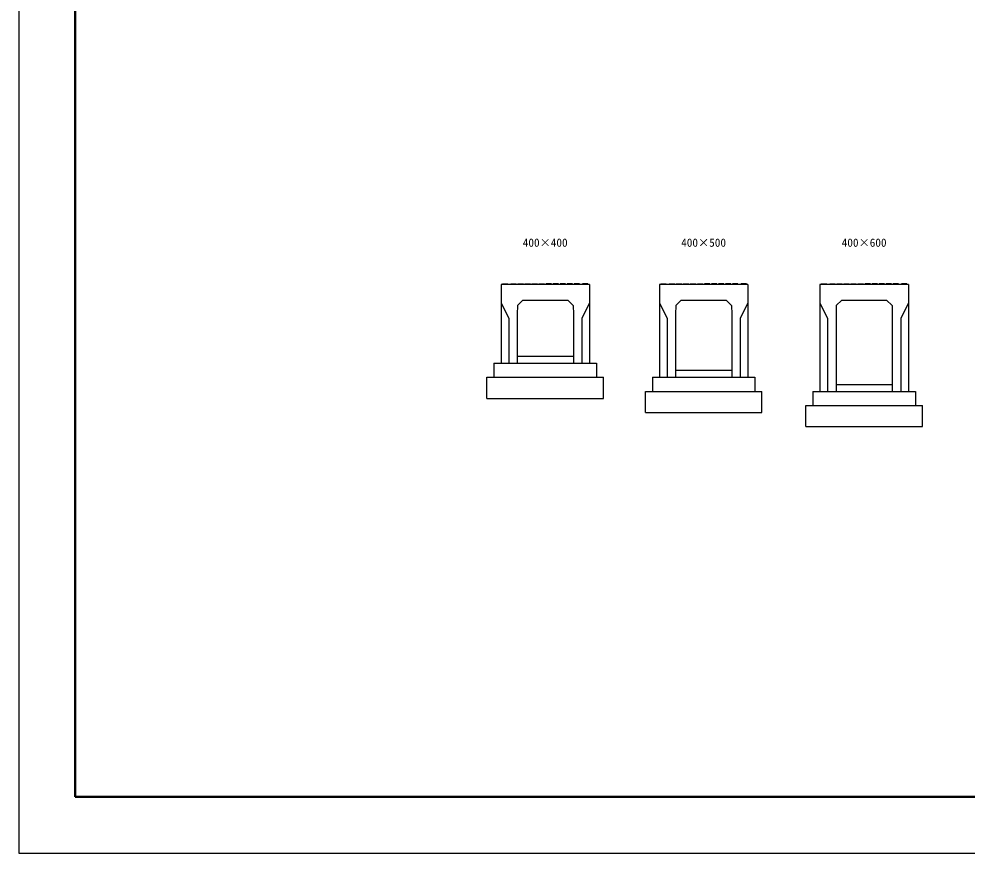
# Model space of a CAD drawing. Units: millimetres, scale not verified. Extents: x -16800 to 16800, y -5940 to 5940.
# Drawn here: x -16800 to -10052, y -5940 to 0 of the extents above; entities that cross this region are included whole.
import ezdxf
from ezdxf.enums import TextEntityAlignment as Align

# ---------------------------------------------------------------- set-up
doc = ezdxf.new("R2010")
doc.units = ezdxf.units.MM
doc.header["$LTSCALE"] = 20
for name, color, linetype, lineweight in [('0-1_Defpoints', 5, 'Continuous', 25), ('0-2_HATCH', 6, 'Continuous', 25), ('0-5_OUTLINE', 3, 'Continuous', 25), ('0-6_TXT', 7, 'Continuous', 25), ('0-7_WAKU', 3, 'Continuous', 25)]:
    doc.layers.add(name, color=color, linetype=linetype, lineweight=lineweight)
doc.styles.add('ＭＳ ゴシック', font='')
doc.styles.get('ＭＳ ゴシック').set_extended_font_data('MS Gothic')

msp = doc.modelspace()

# ---------------------------------------------------------------- linework, layer by layer
at = {"layer": '0-1_Defpoints'}
msp.add_lwpolyline([(-16800, -5940), (0, -5940), (0, 5940), (-16800, 5940)], close=True, dxfattribs=at)
at = {"layer": '0-2_HATCH'}
for p, q in [((-13357.94, -1885.63), (-13358.94, -1892.13)), ((-13357.94, -1885.63), (-13319.94, -1885.63)), ((-13319.94, -1885.63), (-13318.94, -1892.13)), ((-13297.94, -1885.63), (-13298.94, -1892.13)), ((-13297.94, -1885.63), (-13259.94, -1885.63)), ((-13259.94, -1885.63), (-13258.94, -1892.13)), ((-13247.94, -1885.63), (-13248.94, -1892.13)), ((-13247.94, -1885.63), (-13209.94, -1885.63)), ((-13209.94, -1885.63), (-13208.94, -1892.13)), ((-13197.94, -1885.63), (-13198.94, -1892.13)), ((-13197.94, -1885.63), (-13159.94, -1885.63)), ((-13159.94, -1885.63), (-13158.94, -1892.13)), ((-13147.94, -1885.63), (-13148.94, -1892.13)), ((-13147.94, -1885.63), (-13109.94, -1885.63)), ((-13109.94, -1885.63), (-13108.94, -1892.13)), ((-13097.94, -1885.63), (-13098.94, -1892.13)), ((-13097.94, -1885.63), (-13059.94, -1885.63)), ((-13059.94, -1885.63), (-13058.94, -1892.13)), ((-13047.94, -1885.63), (-13048.94, -1892.13)), ((-13009.94, -1885.63), (-13047.94, -1885.63)), ((-13009.94, -1885.63), (-13008.94, -1892.13)), ((-12997.94, -1885.63), (-12998.94, -1892.13)), ((-12959.94, -1885.63), (-12997.94, -1885.63)), ((-12959.94, -1885.63), (-12958.94, -1892.13)), ((-12947.94, -1885.63), (-12948.94, -1892.13)), ((-12909.94, -1885.63), (-12947.94, -1885.63)), ((-12909.94, -1885.63), (-12908.94, -1892.13)), ((-12897.94, -1885.63), (-12898.94, -1892.13)), ((-12859.94, -1885.63), (-12897.94, -1885.63)), ((-12859.94, -1885.63), (-12858.94, -1892.13)), ((-12847.94, -1885.63), (-12848.94, -1892.13)), ((-12809.94, -1885.63), (-12847.94, -1885.63)), ((-12809.94, -1885.63), (-12808.94, -1892.13)), ((-12787.94, -1885.63), (-12788.94, -1892.13)), ((-12749.94, -1885.63), (-12787.94, -1885.63)), ((-12749.94, -1885.63), (-12748.94, -1892.13)), ((-12230.44, -1885.63), (-12231.44, -1892.13)), ((-12230.44, -1885.63), (-12192.44, -1885.63)), ((-12192.44, -1885.63), (-12191.44, -1892.13)), ((-12170.44, -1885.63), (-12171.44, -1892.13)), ((-12170.44, -1885.63), (-12132.44, -1885.63)), ((-12132.44, -1885.63), (-12131.44, -1892.13)), ((-12120.44, -1885.63), (-12121.44, -1892.13)), ((-12120.44, -1885.63), (-12082.44, -1885.63)), ((-12082.44, -1885.63), (-12081.44, -1892.13)), ((-12070.44, -1885.63), (-12071.44, -1892.13)), ((-12070.44, -1885.63), (-12032.44, -1885.63)), ((-12032.44, -1885.63), (-12031.44, -1892.13)), ((-12020.44, -1885.63), (-12021.44, -1892.13)), ((-12020.44, -1885.63), (-11982.44, -1885.63)), ((-11982.44, -1885.63), (-11981.44, -1892.13)), ((-11970.44, -1885.63), (-11971.44, -1892.13)), ((-11970.44, -1885.63), (-11932.44, -1885.63)), ((-11932.44, -1885.63), (-11931.44, -1892.13)), ((-11920.44, -1885.63), (-11921.44, -1892.13)), ((-11882.44, -1885.63), (-11920.44, -1885.63)), ((-11882.44, -1885.63), (-11881.44, -1892.13)), ((-11870.44, -1885.63), (-11871.44, -1892.13)), ((-11832.44, -1885.63), (-11870.44, -1885.63)), ((-11832.44, -1885.63), (-11831.44, -1892.13)), ((-11820.44, -1885.63), (-11821.44, -1892.13)), ((-11782.44, -1885.63), (-11820.44, -1885.63)), ((-11782.44, -1885.63), (-11781.44, -1892.13)), ((-11770.44, -1885.63), (-11771.44, -1892.13)), ((-11732.44, -1885.63), (-11770.44, -1885.63)), ((-11732.44, -1885.63), (-11731.44, -1892.13)), ((-11720.44, -1885.63), (-11721.44, -1892.13)), ((-11682.44, -1885.63), (-11720.44, -1885.63)), ((-11682.44, -1885.63), (-11681.44, -1892.13)), ((-11660.44, -1885.63), (-11661.44, -1892.13)), ((-11622.44, -1885.63), (-11660.44, -1885.63)), ((-11622.44, -1885.63), (-11621.44, -1892.13)), ((-11087.94, -1885.63), (-11088.94, -1892.13)), ((-11087.94, -1885.63), (-11049.94, -1885.63)), ((-11049.94, -1885.63), (-11048.94, -1892.13)), ((-11027.94, -1885.63), (-11028.94, -1892.13)), ((-11027.94, -1885.63), (-10989.94, -1885.63)), ((-10989.94, -1885.63), (-10988.94, -1892.13)), ((-10977.94, -1885.63), (-10978.94, -1892.13)), ((-10977.94, -1885.63), (-10939.94, -1885.63)), ((-10939.94, -1885.63), (-10938.94, -1892.13)), ((-10927.94, -1885.63), (-10928.94, -1892.13)), ((-10927.94, -1885.63), (-10889.94, -1885.63)), ((-10889.94, -1885.63), (-10888.94, -1892.13)), ((-10877.94, -1885.63), (-10878.94, -1892.13)), ((-10877.94, -1885.63), (-10839.94, -1885.63)), ((-10839.94, -1885.63), (-10838.94, -1892.13)), ((-10827.94, -1885.63), (-10828.94, -1892.13)), ((-10827.94, -1885.63), (-10789.94, -1885.63)), ((-10789.94, -1885.63), (-10788.94, -1892.13)), ((-10777.94, -1885.63), (-10778.94, -1892.13)), ((-10739.94, -1885.63), (-10777.94, -1885.63)), ((-10739.94, -1885.63), (-10738.94, -1892.13)), ((-10727.94, -1885.63), (-10728.94, -1892.13)), ((-10689.94, -1885.63), (-10727.94, -1885.63)), ((-10689.94, -1885.63), (-10688.94, -1892.13)), ((-10677.94, -1885.63), (-10678.94, -1892.13)), ((-10639.94, -1885.63), (-10677.94, -1885.63)), ((-10639.94, -1885.63), (-10638.94, -1892.13)), ((-10627.94, -1885.63), (-10628.94, -1892.13)), ((-10589.94, -1885.63), (-10627.94, -1885.63)), ((-10589.94, -1885.63), (-10588.94, -1892.13)), ((-10577.94, -1885.63), (-10578.94, -1892.13)), ((-10539.94, -1885.63), (-10577.94, -1885.63)), ((-10539.94, -1885.63), (-10538.94, -1892.13)), ((-10517.94, -1885.63), (-10518.94, -1892.13)), ((-10479.94, -1885.63), (-10517.94, -1885.63)), ((-10479.94, -1885.63), (-10478.94, -1892.13))]:
    msp.add_line(p, q, dxfattribs=at)
at = {"layer": '0-5_OUTLINE'}
for p, q in [((-13368.94, -1892.13), (-13368.94, -2452.13)), ((-12738.94, -1892.13), (-13368.94, -1892.13)), ((-12738.94, -1892.13), (-12738.94, -2452.13)), ((-12241.44, -1892.13), (-12241.44, -2552.13)), ((-11611.44, -1892.13), (-12241.44, -1892.13)), ((-11611.44, -1892.13), (-11611.44, -2552.13)), ((-11098.94, -1892.13), (-11098.94, -2652.13)), ((-10468.94, -1892.13), (-11098.94, -1892.13)), ((-10468.94, -1892.13), (-10468.94, -2652.13)), ((-13368.94, -2022.13), (-13313.94, -2132.13)), ((-13213.94, -2002.13), (-12893.94, -2002.13)), ((-12893.94, -2002.13), (-12855.48, -2040.59)), ((-12738.94, -2022.13), (-12793.94, -2132.13)), ((-12241.44, -2022.13), (-12186.44, -2132.13)), ((-12086.44, -2002.13), (-12124.9, -2040.59)), ((-12086.44, -2002.13), (-11766.44, -2002.13)), ((-11611.44, -2022.13), (-11666.44, -2132.13)), ((-11098.94, -2022.13), (-11043.94, -2132.13)), ((-10468.94, -2022.13), (-10523.94, -2132.13)), ((-12855.48, -2040.59), (-12853.94, -2102.13)), ((-12124.9, -2040.59), (-12126.44, -2102.13)), ((-10585.48, -2040.59), (-10583.94, -2102.13)), ((-13313.94, -2132.13), (-13313.94, -2452.13)), ((-13253.94, -2102.13), (-13253.94, -2452.13)), ((-12853.94, -2102.13), (-12853.94, -2452.13)), ((-12793.94, -2132.13), (-12793.94, -2452.13)), ((-12186.44, -2132.13), (-12186.44, -2552.13)), ((-12126.44, -2102.13), (-12126.44, -2552.13)), ((-11666.44, -2132.13), (-11666.44, -2552.13)), ((-11043.94, -2132.13), (-11043.94, -2652.13)), ((-10983.94, -2102.13), (-10983.94, -2652.13)), ((-10583.94, -2102.13), (-10583.94, -2652.13)), ((-10523.94, -2132.13), (-10523.94, -2652.13)), ((-13253.94, -2402.13), (-12853.94, -2402.13)), ((-13418.94, -2452.13), (-13418.94, -2552.13)), ((-13418.94, -2452.13), (-12688.94, -2452.13)), ((-13368.94, -2452.13), (-13253.94, -2452.13)), ((-12853.94, -2452.13), (-12738.94, -2452.13)), ((-12688.94, -2452.13), (-12688.94, -2552.13)), ((-13468.94, -2702.13), (-13468.94, -2552.13)), ((-13468.94, -2552.13), (-12638.94, -2552.13)), ((-12638.94, -2702.13), (-12638.94, -2552.13)), ((-12291.44, -2552.13), (-12291.44, -2652.13)), ((-12291.44, -2552.13), (-11561.44, -2552.13)), ((-12241.44, -2552.13), (-12126.44, -2552.13)), ((-12126.44, -2502.13), (-11726.44, -2502.13)), ((-11726.44, -2552.13), (-11611.44, -2552.13)), ((-11561.44, -2552.13), (-11561.44, -2652.13)), ((-10983.94, -2602.13), (-10583.94, -2602.13)), ((-12341.44, -2802.13), (-12341.44, -2652.13)), ((-12341.44, -2652.13), (-11511.44, -2652.13)), ((-11511.44, -2802.13), (-11511.44, -2652.13)), ((-11148.94, -2652.13), (-11148.94, -2752.13)), ((-11148.94, -2652.13), (-10418.94, -2652.13)), ((-11098.94, -2652.13), (-10983.94, -2652.13)), ((-10583.94, -2652.13), (-10468.94, -2652.13)), ((-10418.94, -2652.13), (-10418.94, -2752.13)), ((-13468.94, -2702.13), (-12638.94, -2702.13)), ((-11198.94, -2902.13), (-11198.94, -2752.13)), ((-11198.94, -2752.13), (-10368.94, -2752.13)), ((-10368.94, -2902.13), (-10368.94, -2752.13)), ((-12341.44, -2802.13), (-11511.44, -2802.13)), ((-11198.94, -2902.13), (-10368.94, -2902.13))]:
    msp.add_line(p, q, dxfattribs=at)
for points in [[(-13213.94, -2002.13), (-13252.4, -2040.59), (-13253.94, -2102.13)], [(-11766.44, -2002.13), (-11727.98, -2040.59), (-11726.44, -2102.13), (-11726.44, -2552.13)], [(-10943.94, -2002.13), (-10982.4, -2040.59), (-10983.94, -2102.13)], [(-10943.94, -2002.13), (-10623.94, -2002.13), (-10585.48, -2040.59)]]:
    msp.add_lwpolyline(points, dxfattribs=at)
at = {"layer": '0-7_WAKU', "lineweight": 50}
msp.add_lwpolyline([(-16400, -5540), (-400, -5540), (-400, 5540), (-16400, 5540)], close=True, dxfattribs=at)

# ---------------------------------------------------------------- texts
at = {"layer": '0-6_TXT', "style": 'ＭＳ ゴシック'}
for s, p in [('400×400', (-13213.94, -1640)), ('400×500', (-12086.44, -1640)), ('400×600', (-10943.94, -1640))]:
    msp.add_text(s, height=58.65, dxfattribs=at).set_placement(p, align=Align.BOTTOM_LEFT)

doc.saveas('drawing.dxf')
